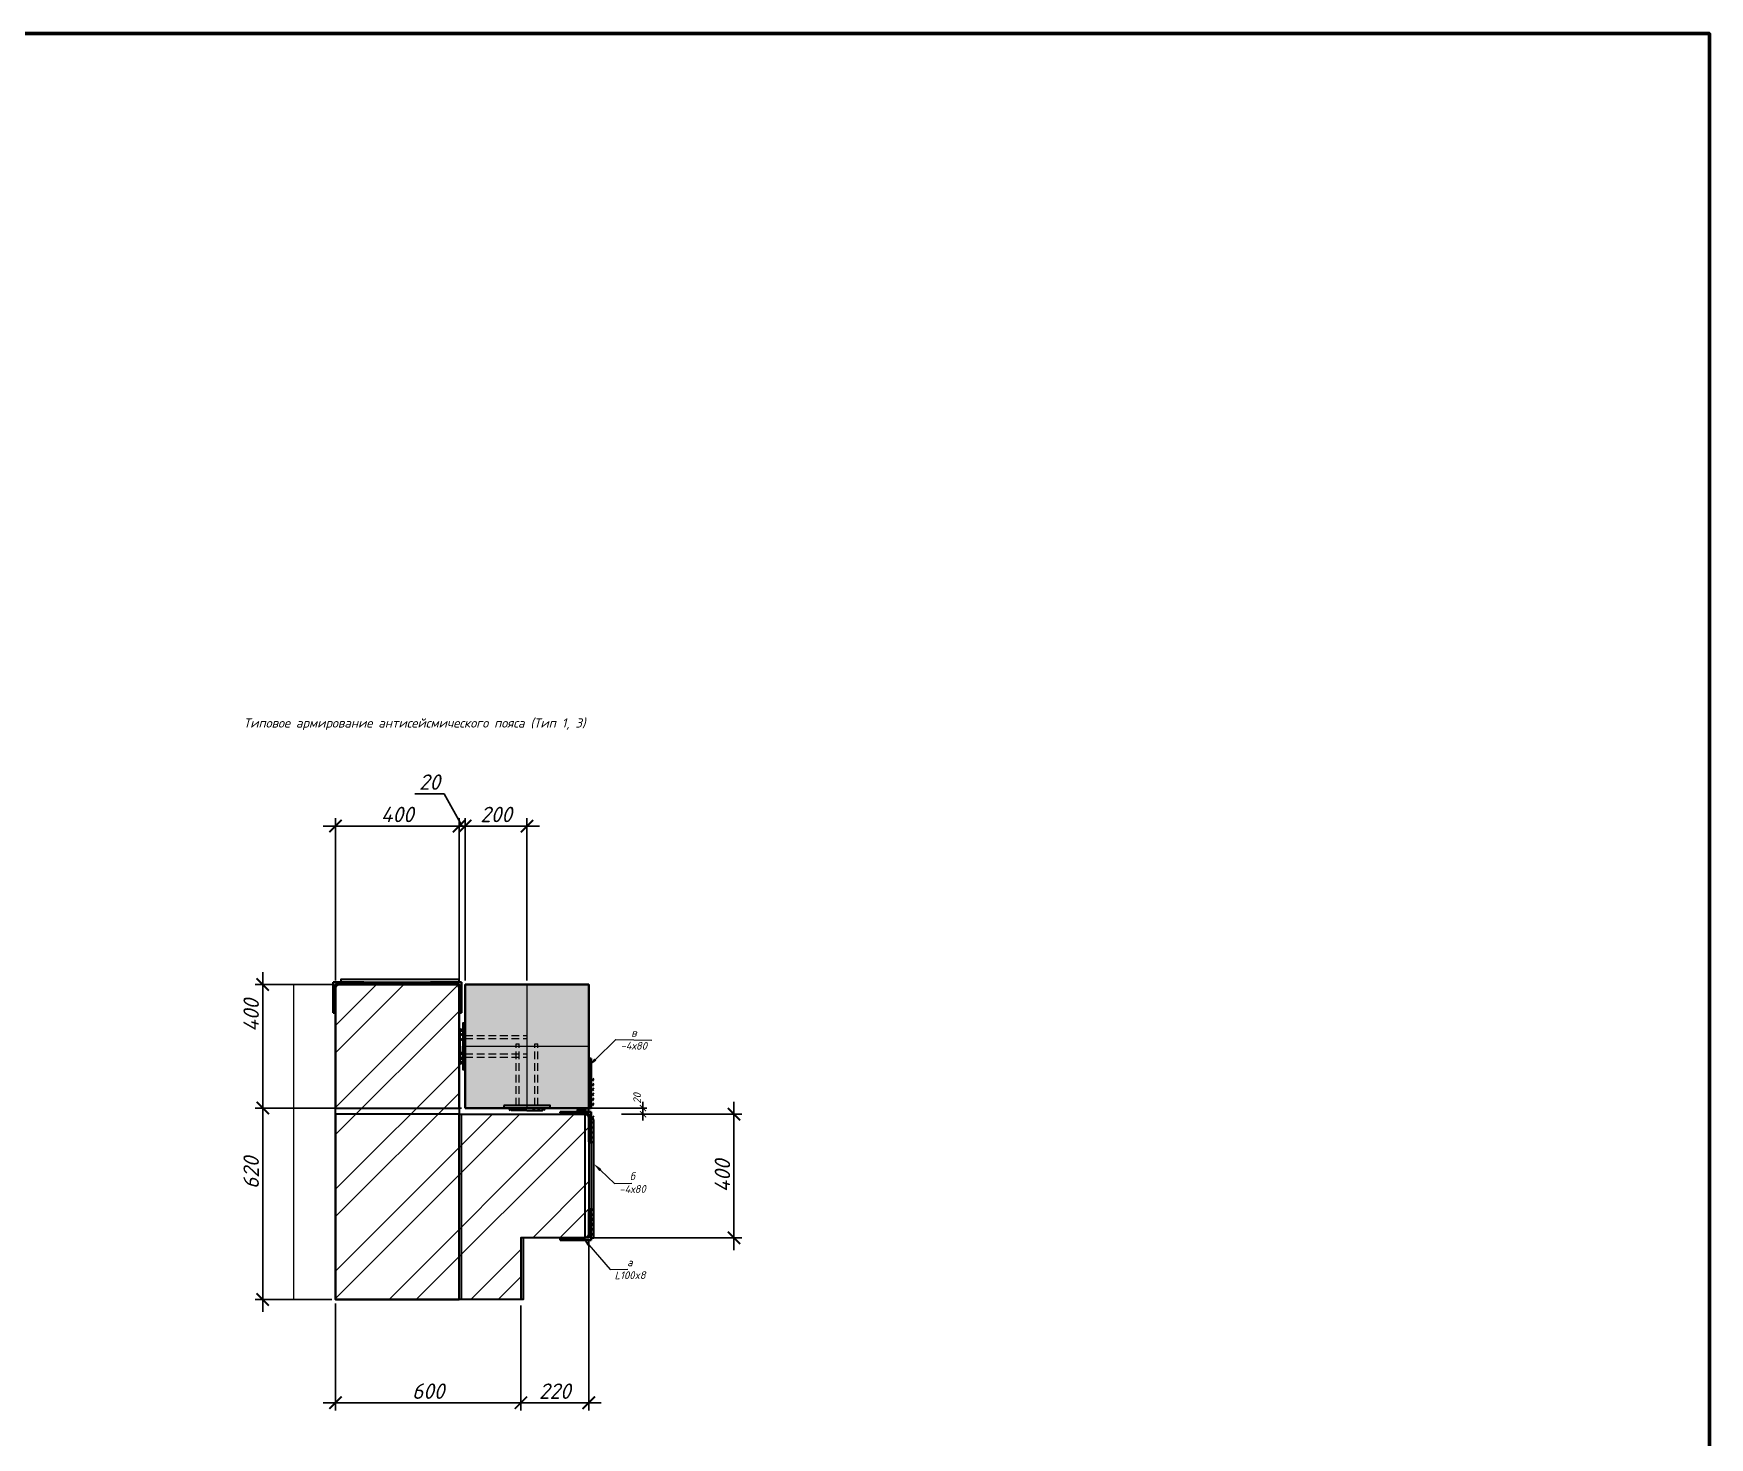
# Model space of a CAD drawing. Header units: millimetres. Extents: x -69292 to 68568, y 17750 to 120236.
# Drawn here: x 31063 to 36490, y 41297 to 45843 of the extents above; entities that cross this region are included whole.
import ezdxf
from ezdxf import colors
from ezdxf.entities.mleader import LeaderData, LeaderLine
from ezdxf.math import Vec2, Vec3

# ---------------------------------------------------------------- set-up
doc = ezdxf.new("R2010")
doc.units = ezdxf.units.MM
doc.header["$PDMODE"] = 3
doc.linetypes.add('DASHED2', pattern=[0.375, 0.25, -0.125])
doc.layers.get('0').update_dxf_attribs({"lineweight": 5})
doc.layers.get('Defpoints').update_dxf_attribs({"lineweight": 0})
for name, color, linetype, lineweight in [('!!!Металл', 7, 'Continuous', 15), ('!!!Металл разрез', 7, 'Continuous', 35), ('#Cварка', 96, 'Continuous', 30), ('#Выноски', 7, 'Continuous', 15), ('#Газобетон вид', 150, 'Continuous', 18), ('#Границы штриховок', 7, 'Continuous', 20), ('#стены наруж', 12, 'Continuous', 35), ('k_ Размеры', 7, 'Continuous', 15), ('колонны_Ном._пера__94', 252, 'Continuous', 5), ('колонны_Ном._пера__99', 7, 'Continuous', 40)]:
    doc.layers.add(name, color=color, linetype=linetype, lineweight=lineweight)
doc.layers.add('#Hatch', color=7, linetype='Continuous', lineweight=5, true_color=0x525252)
doc.styles.add('STEP PR', font='isocpeui.ttf')
doc.dimstyles.new('SPDS', dxfattribs={"dimscale": 10, "dimtxt": 2.5, "dimasz": 2, "dimexe": 1.25, "dimexo": 0.625, "dimtad": 1, "dimdec": 0, "dimrnd": 0.001, "dimtxsty": 'STEP PR', "dimblk": 'ARCHTICK', "dimcen": 2.5, "dimdle": 2, "dimclrd": 256, "dimclre": 256, "dimclrt": 7, "dimadec": 0, "dimazin": 2, "dimtfac": 0.75, "dimtdec": 0, "dimtmove": 1, "dimatfit": 3, "dimfxl": 1, "dimtolj": 1, "dimarcsym": 1})

# ---------------------------------------------------------------- blocks, each defined once
blk = doc.blocks.new('_ArchTick')
at = {"color": 0, "linetype": 'ByBlock', "const_width": 0.15}
blk.add_lwpolyline([(-0.5, -0.5), (0.5, 0.5)], dxfattribs=at)
blk = doc.blocks.new('*D499')
at = {"layer": 'Defpoints', "color": 0, "transparency": 16777216}
for p in [(32041.1, 41743.7), (32641.4, 41736.2), (32641.4, 41409.3)]:
    blk.add_point(p, dxfattribs=at)
at = {"layer": 'k_ Размеры', "lineweight": -2, "transparency": 16777216}
for p, q in [((32041.1, 41731.2), (32041.1, 41384.3)), ((32641.4, 41723.7), (32641.4, 41384.3)), ((32001.1, 41409.3), (32681.4, 41409.3))]:
    blk.add_line(p, q, dxfattribs=at)
at = {"layer": 'k_ Размеры', "lineweight": -2, "transparency": 16777216, "xscale": 40, "yscale": 40, "zscale": 40, "rotation": 180}
blk.add_blockref('_ArchTick', (32041.1, 41409.3), dxfattribs=at)
at = {"layer": 'k_ Размеры', "lineweight": -2, "transparency": 16777216, "xscale": 40, "yscale": 40, "zscale": 40}
blk.add_blockref('_ArchTick', (32641.4, 41409.3), dxfattribs=at)
at = {"layer": 'k_ Размеры', "color": 7, "transparency": 16777216, "insert": (32341.2, 41446.8), "char_height": 50, "attachment_point": 5, "style": 'STEP PR'}
blk.add_mtext('\\A1;600', dxfattribs=at)
blk = doc.blocks.new('*D500')
at = {"layer": 'Defpoints', "color": 0, "transparency": 16777216}
for p in [(32861.1, 41943.7), (32641.4, 41499.7), (32861.1, 41409.3)]:
    blk.add_point(p, dxfattribs=at)
at = {"layer": 'k_ Размеры', "lineweight": -2, "transparency": 16777216}
for p, q in [((32861.1, 41931.2), (32861.1, 41384.3)), ((32641.4, 41487.2), (32641.4, 41384.3)), ((32601.4, 41409.3), (32901.1, 41409.3))]:
    blk.add_line(p, q, dxfattribs=at)
at = {"layer": 'k_ Размеры', "lineweight": -2, "transparency": 16777216, "xscale": 40, "yscale": 40, "zscale": 40, "rotation": 180}
blk.add_blockref('_ArchTick', (32641.4, 41409.3), dxfattribs=at)
at = {"layer": 'k_ Размеры', "lineweight": -2, "transparency": 16777216, "xscale": 40, "yscale": 40, "zscale": 40}
blk.add_blockref('_ArchTick', (32861.1, 41409.3), dxfattribs=at)
at = {"layer": 'k_ Размеры', "color": 7, "transparency": 16777216, "insert": (32751.2, 41446.8), "char_height": 50, "attachment_point": 5, "style": 'STEP PR'}
blk.add_mtext('\\A1;220', dxfattribs=at)
blk = doc.blocks.new('*D505')
at = {"layer": 'Defpoints', "color": 0, "transparency": 16777216}
for p in [(32041.1, 42763.7), (31805.4, 42363.7), (32011.4, 42363.7)]:
    blk.add_point(p, dxfattribs=at)
at = {"layer": 'k_ Размеры', "lineweight": -2, "transparency": 16777216}
for p, q in [((31805.4, 42803.7), (31805.4, 42323.7)), ((32028.6, 42763.7), (31780.4, 42763.7)), ((31998.9, 42363.7), (31780.4, 42363.7))]:
    blk.add_line(p, q, dxfattribs=at)
at = {"layer": 'k_ Размеры', "lineweight": -2, "transparency": 16777216, "xscale": 40, "yscale": 40, "zscale": 40}
for p, rotation in [((31805.4, 42763.7), 90), ((31805.4, 42363.7), 270)]:
    blk.add_blockref('_ArchTick', p, dxfattribs=dict(at, rotation=rotation))
at = {"layer": 'k_ Размеры', "color": 7, "transparency": 16777216, "insert": (31767.9, 42663.7), "char_height": 50, "attachment_point": 5, "rotation": 90, "style": 'STEP PR'}
blk.add_mtext('\\A1;400', dxfattribs=at)
blk = doc.blocks.new('*D506')
at = {"layer": 'Defpoints', "color": 0, "transparency": 16777216}
for p in [(32461.1, 42363.7), (31805.4, 41743.7), (32041.1, 41743.7)]:
    blk.add_point(p, dxfattribs=at)
at = {"layer": 'k_ Размеры', "lineweight": -2, "transparency": 16777216}
for p, q in [((31805.4, 42403.7), (31805.4, 41703.7)), ((32448.6, 42363.7), (31780.4, 42363.7)), ((32028.6, 41743.7), (31780.4, 41743.7))]:
    blk.add_line(p, q, dxfattribs=at)
at = {"layer": 'k_ Размеры', "lineweight": -2, "transparency": 16777216, "xscale": 40, "yscale": 40, "zscale": 40}
for p, rotation in [((31805.4, 42363.7), 90), ((31805.4, 41743.7), 270)]:
    blk.add_blockref('_ArchTick', p, dxfattribs=dict(at, rotation=rotation))
at = {"layer": 'k_ Размеры', "color": 7, "transparency": 16777216, "insert": (31767.9, 42153.7), "char_height": 50, "attachment_point": 5, "rotation": 90, "style": 'STEP PR'}
blk.add_mtext('\\A1;620', dxfattribs=at)
blk = doc.blocks.new('*D501')
at = {"layer": 'Defpoints', "color": 0, "transparency": 16777216}
for p in [(32441.1, 43276.9), (32441.1, 42763.7), (32461.1, 42763.7)]:
    blk.add_point(p, dxfattribs=at)
at = {"layer": 'k_ Размеры', "lineweight": -2, "transparency": 16777216}
for p, q in [((32393, 43381.7), (32298, 43381.7)), ((32451.1, 43276.9), (32393, 43381.7)), ((32441.1, 43276.9), (32401.1, 43276.9)), ((32441.1, 42776.2), (32441.1, 43301.9)), ((32461.1, 43276.9), (32441.1, 43276.9)), ((32461.1, 43276.9), (32441.1, 43276.9)), ((32461.1, 42776.2), (32461.1, 43301.9)), ((32461.1, 43276.9), (32501.1, 43276.9))]:
    blk.add_line(p, q, dxfattribs=at)
at = {"layer": 'k_ Размеры', "lineweight": -2, "transparency": 16777216, "xscale": 40, "yscale": 40, "zscale": 40}
blk.add_blockref('_ArchTick', (32441.1, 43276.9), dxfattribs=at)
at = {"layer": 'k_ Размеры', "lineweight": -2, "transparency": 16777216, "xscale": 40, "yscale": 40, "zscale": 40, "rotation": 180}
blk.add_blockref('_ArchTick', (32461.1, 43276.9), dxfattribs=at)
at = {"layer": 'k_ Размеры', "color": 7, "transparency": 16777216, "insert": (32345.5, 43419.2), "char_height": 50, "attachment_point": 5, "style": 'STEP PR'}
blk.add_mtext('\\A1;20', dxfattribs=at)
blk = doc.blocks.new('*D507')
at = {"layer": 'Defpoints', "color": 0, "transparency": 16777216}
for p in [(32041.1, 43276.9), (32041.1, 42763.7), (32441.1, 42763.7)]:
    blk.add_point(p, dxfattribs=at)
at = {"layer": 'k_ Размеры', "lineweight": -2, "transparency": 16777216}
for p, q in [((32481.1, 43276.9), (32001.1, 43276.9)), ((32041.1, 42776.2), (32041.1, 43301.9)), ((32441.1, 42776.2), (32441.1, 43301.9))]:
    blk.add_line(p, q, dxfattribs=at)
at = {"layer": 'k_ Размеры', "lineweight": -2, "transparency": 16777216, "xscale": 40, "yscale": 40, "zscale": 40, "rotation": 180}
blk.add_blockref('_ArchTick', (32041.1, 43276.9), dxfattribs=at)
at = {"layer": 'k_ Размеры', "lineweight": -2, "transparency": 16777216, "xscale": 40, "yscale": 40, "zscale": 40}
blk.add_blockref('_ArchTick', (32441.1, 43276.9), dxfattribs=at)
at = {"layer": 'k_ Размеры', "color": 7, "transparency": 16777216, "insert": (32241.1, 43314.4), "char_height": 50, "attachment_point": 5, "style": 'STEP PR'}
blk.add_mtext('\\A1;400', dxfattribs=at)
blk = doc.blocks.new('*D502')
at = {"layer": 'Defpoints', "color": 0, "transparency": 16777216}
for p in [(32661.1, 43276.9), (32461.1, 42763.7), (32661.1, 42763.7)]:
    blk.add_point(p, dxfattribs=at)
at = {"layer": 'k_ Размеры', "lineweight": -2, "transparency": 16777216}
for p, q in [((32421.1, 43276.9), (32701.1, 43276.9)), ((32461.1, 42776.2), (32461.1, 43301.9)), ((32661.1, 42776.2), (32661.1, 43301.9))]:
    blk.add_line(p, q, dxfattribs=at)
at = {"layer": 'k_ Размеры', "lineweight": -2, "transparency": 16777216, "xscale": 40, "yscale": 40, "zscale": 40, "rotation": 180}
blk.add_blockref('_ArchTick', (32461.1, 43276.9), dxfattribs=at)
at = {"layer": 'k_ Размеры', "lineweight": -2, "transparency": 16777216, "xscale": 40, "yscale": 40, "zscale": 40}
blk.add_blockref('_ArchTick', (32661.1, 43276.9), dxfattribs=at)
at = {"layer": 'k_ Размеры', "color": 7, "transparency": 16777216, "insert": (32561.1, 43314.4), "char_height": 50, "attachment_point": 5, "style": 'STEP PR'}
blk.add_mtext('\\A1;200', dxfattribs=at)
blk = doc.blocks.new('*D503')
at = {"layer": 'Defpoints', "color": 0, "transparency": 16777216}
for p in [(32961.1, 42343.7), (32861.1, 41943.7), (33331.5, 41943.7)]:
    blk.add_point(p, dxfattribs=at)
at = {"layer": 'k_ Размеры', "lineweight": -2, "transparency": 16777216}
for p, q in [((32973.6, 42343.7), (33356.5, 42343.7)), ((33331.5, 42383.7), (33331.5, 41903.7)), ((32873.6, 41943.7), (33356.5, 41943.7))]:
    blk.add_line(p, q, dxfattribs=at)
at = {"layer": 'k_ Размеры', "lineweight": -2, "transparency": 16777216, "xscale": 40, "yscale": 40, "zscale": 40}
for p, rotation in [((33331.5, 42343.7), 90), ((33331.5, 41943.7), 270)]:
    blk.add_blockref('_ArchTick', p, dxfattribs=dict(at, rotation=rotation))
at = {"layer": 'k_ Размеры', "color": 7, "transparency": 16777216, "insert": (33294, 42143.7), "char_height": 50, "attachment_point": 5, "rotation": 90, "style": 'STEP PR'}
blk.add_mtext('\\A1;400', dxfattribs=at)
blk = doc.blocks.new('*D504')
at = {"layer": 'Defpoints', "color": 0, "transparency": 16777216}
for p in [(32861.1, 42363.7), (32961.1, 42343.7), (33036.8, 42363.7)]:
    blk.add_point(p, dxfattribs=at)
at = {"layer": 'k_ Размеры', "lineweight": -2, "transparency": 16777216}
for p, q in [((32867.3, 42363.7), (33049.3, 42363.7)), ((32967.3, 42343.7), (33049.3, 42343.7)), ((33036.8, 42323.7), (33036.8, 42383.7))]:
    blk.add_line(p, q, dxfattribs=at)
at = {"layer": 'k_ Размеры', "lineweight": -2, "transparency": 16777216, "xscale": 20, "yscale": 20, "zscale": 20}
for p, rotation in [((33036.8, 42363.7), 90), ((33036.8, 42343.7), 270)]:
    blk.add_blockref('_ArchTick', p, dxfattribs=dict(at, rotation=rotation))
at = {"layer": 'k_ Размеры', "color": 7, "transparency": 16777216, "insert": (33018, 42395), "char_height": 25, "attachment_point": 5, "rotation": 90, "style": 'STEP PR'}
blk.add_mtext('\\A1;20', dxfattribs=at)
blk = doc.blocks.new('*U310')
at = {"color": 0, "linetype": 'ByBlock', "lineweight": -2}
for p, q in [((-8, 20), (-8, 96)), ((0, 100), (-4, 100)), ((0, 0), (0, 100)), ((-100, 0), (-100, 4)), ((-100, 0), (0, 0)), ((-96, 8), (-20, 8))]:
    blk.add_line(p, q, dxfattribs=at)
for centre, radius, start, end in [((-4, 96), 3.99, 89.9248, 180.0752), ((-96, 4), 4, 90, 180), ((-20, 20), 12, 270, 0)]:
    blk.add_arc(centre, radius, start, end, dxfattribs=at)
blk = doc.blocks.new('*U311')
for p, q in [((-0.5, 0.5), (0.5, -0.5)), ((0.5, 0.5), (-0.5, -0.5)), ((1.5, 0.5), (2.5, -0.5)), ((2.5, 0.5), (1.5, -0.5)), ((3.5, 0.5), (4.5, -0.5)), ((4.5, 0.5), (3.5, -0.5)), ((5.5, 0.5), (6.5, -0.5)), ((6.5, 0.5), (5.5, -0.5)), ((7.5, 0.5), (8.5, -0.5)), ((8.5, 0.5), (7.5, -0.5)), ((9.5, 0.5), (10.5, -0.5)), ((10.5, 0.5), (9.5, -0.5))]:
    blk.add_line(p, q)
blk = doc.blocks.new('*U69')
for p, q in [((-0.5, 0.5), (0.5, -0.5)), ((0.5, 0.5), (-0.5, -0.5)), ((1.5, 0.5), (2.5, -0.5)), ((2.5, 0.5), (1.5, -0.5)), ((3.5, 0.5), (4.5, -0.5)), ((4.5, 0.5), (3.5, -0.5))]:
    blk.add_line(p, q)

msp = doc.modelspace()

# ---------------------------------------------------------------- hatches: boundary and pattern name
at = {"layer": '#Hatch'}
h = msp.add_hatch(dxfattribs=at)
h.set_pattern_fill('ANSI32', color=256, scale=500)
h.set_pattern_definition([(45, (77932.38, -14891.98), (-132.5825, 132.5825), []), (45, (78020.77, -14891.98), (-132.5825, 132.5825), [])])
h.paths.add_polyline_path([(32641.4, 41943.7), (32861.1, 41943.7), (32861.1, 42343.7), (32661.4, 42343.7)])
h.paths.add_polyline_path([(32441.1, 42343.7), (32441.1, 42563.7), (32041.1, 42563.7), (32041.1, 41943.7), (32041.1, 41743.7), (32641.4, 41743.7), (32641.4, 41943.7), (32661.4, 42343.7)])
h.paths.add_polyline_path([(32441.1, 42563.7), (32441.1, 42763.7), (32041.1, 42763.7), (32041.1, 42563.7)])
h = msp.add_hatch(color=254, dxfattribs=at)
h.dxf.hatch_style = 1
h.set_gradient(color1=(214, 214, 214), name='CYLINDER')
h.paths.add_polyline_path([(32461.1, 42363.7), (32861.1, 42363.7), (32861.1, 42763.7), (32461.1, 42763.7)])
h = msp.add_hatch(dxfattribs=at)
h.set_pattern_fill('ANSI37', color=256, scale=0.5)
h.set_pattern_definition([(45, (13483.166, 10030.9967), (-1.122532015, 1.122532015), []), (135, (13483.166, 10030.9967), (-1.122532015, -1.122532015), [])])
edge = h.paths.add_edge_path()
edge.add_ellipse((32837.6, 42353.7), major_axis=(-14.6, 0), ratio=0.686145, start_angle=0, end_angle=360)
h = msp.add_hatch(dxfattribs=at)
h.set_pattern_fill('AR-SAND', color=256, scale=0.05)
h.set_pattern_definition([(37.5, (13479.8794, 10030.9967), (-0.08000156, 2.44706619), [0, -1.9304, 0, -2.159, 0, -2.06375]), (7.5, (13479.8794, 10030.9967), (2.24761642, 3.5841255), [0, -1.0414, 0, -1.7399, 0, -0.66675]), (327.5, (13478.3173, 10030.9967), (3.95496185, 0.00718592), [0, -0.635, 0, -2.286, 0, -2.9845]), (317.5, (13478.3173, 10030.9967), (3.81778226, 1.11464662), [0, -0.3175, 0, -1.4986, 0, -1.7145])])
edge = h.paths.add_edge_path()
edge.add_ellipse((32837.6, 42353.7), major_axis=(-14.6, 0), ratio=0.686145, start_angle=90, end_angle=270, ccw=False)
edge.add_line((32837.6, 42343.7), (32861.1, 42343.7))
edge.add_line((32861.1, 42343.7), (32861.1, 42363.7))
edge.add_line((32861.1, 42363.7), (32837.6, 42363.7))

# ---------------------------------------------------------------- linework, layer by layer
at = {"layer": '!!!Металл разрез'}
for points in [[(32441.1, 42771.7), (32441.1, 42779.7), (32058.1, 42779.7), (32058.1, 42771.7)], [(32461.1, 42638.7), (32453.1, 42638.7), (32453.1, 42488.7), (32461.1, 42488.7)], [(32586.1, 42371.7), (32586.1, 42363.7), (32736.1, 42363.7), (32736.1, 42371.7)], [(32877.1, 42326.3), (32869.1, 42326.3), (32869.1, 41943.7), (32877.1, 41943.7)]]:
    msp.add_lwpolyline(points, close=True, dxfattribs=at)
for points in [[(32445.1, 42563.7), (32445.1, 42613.7), (32453.1, 42613.7)], [(32445.1, 42563.7), (32445.1, 42513.7), (32453.1, 42513.7)], [(32661.1, 42355.7), (32611.1, 42355.7), (32611.1, 42363.7)], [(32661.1, 42355.7), (32711.1, 42355.7), (32711.1, 42363.7)]]:
    msp.add_lwpolyline(points, dxfattribs=at)
at = {"layer": '!!!Металл разрез', "lineweight": 40}
msp.add_lwpolyline([(32869.1, 42523.7), (32861.1, 42523.7), (32861.1, 42363.7), (32869.1, 42363.7)], close=True, dxfattribs=at)
at = {"layer": '#Hatch', "color": 254}
msp.add_lwpolyline([(32461.1, 42563.7), (32861.1, 42563.7)], dxfattribs=at)
at = {"layer": '#Газобетон вид', "color": 6, "lineweight": 30}
msp.add_lwpolyline([(32041.1, 42763.7), (32041.1, 42363.7), (32441.1, 42363.7), (32441.1, 42763.7)], close=True, dxfattribs=at)
at = {"layer": '#Газобетон вид', "lineweight": 30}
for points in [[(32041.1, 42343.7), (32041.1, 41743.7), (32441.1, 41743.7), (32441.1, 42343.7)], [(32448.8, 42343.7), (32848.8, 42343.7), (32848.8, 41943.7), (32648.8, 41943.7), (32648.8, 41743.7), (32448.8, 41743.7)]]:
    msp.add_lwpolyline(points, close=True, dxfattribs=at)
at = {"layer": '#Границы штриховок'}
msp.add_lwpolyline([(32861.1, 42363.7), (32861.1, 42343.7)], dxfattribs=at)
msp.add_ellipse((32837.6, 42353.7), major_axis=(-14.6, 0), ratio=0.686145, start_param=-1.570796, end_param=4.712389, dxfattribs=at)
at = {"layer": '#стены наруж'}
msp.add_lwpolyline([(32441.1, 42763.7), (32441.1, 42343.7), (32861.1, 42343.7), (32861.1, 41943.7), (32641.4, 41943.7), (32641.4, 41743.7), (32041.1, 41743.7), (32041.1, 41943.7), (32041.1, 42763.7), (32441.1, 42763.7)], dxfattribs=at)
for points in [[(32453.1, 42638.7), (32461.1, 42638.7)], [(32626.1, 42571.7), (32636.1, 42571.7)], [(32661.1, 42598.7), (32661.1, 42588.7)], [(32686.1, 42571.7), (32696.1, 42571.7)], [(32661.1, 42538.7), (32661.1, 42528.7)], [(32453.1, 42488.7), (32461.1, 42488.7)], [(32586.1, 42363.7), (32586.1, 42371.7)], [(32736.1, 42363.7), (32736.1, 42371.7)], [(32861.1, 42363.7), (32861.1, 42343.7)]]:
    msp.add_lwpolyline(points)
at = {"linetype": 'DASHED2', "ltscale": 100}
for points in [[(32461.1, 42598.7), (32661.1, 42598.7)], [(32461.1, 42588.7), (32661.1, 42588.7)], [(32626.1, 42371.7), (32626.1, 42571.7)], [(32636.1, 42371.7), (32636.1, 42571.7)], [(32686.1, 42371.7), (32686.1, 42571.7)], [(32696.1, 42371.7), (32696.1, 42571.7)], [(32461.1, 42538.7), (32661.1, 42538.7)], [(32461.1, 42528.7), (32661.1, 42528.7)]]:
    msp.add_lwpolyline(points, dxfattribs=at)
at = {"layer": 'Defpoints'}
msp.add_lwpolyline([(31904.5, 42763.7), (31904.5, 41743.7)], dxfattribs=at)
at = {"layer": 'колонны_Ном._пера__94', "color": 253, "lineweight": 5, "true_color": 0xa3a3a3}
msp.add_lwpolyline([(32661.1, 42763.7), (32661.1, 42363.7)], dxfattribs=at)
at = {"layer": 'колонны_Ном._пера__99', "linetype": 'Continuous', "flags": 128}
msp.add_lwpolyline([(32461.1, 42363.7), (32861.1, 42363.7), (32861.1, 42763.7), (32461.1, 42763.7)], close=True, dxfattribs=at)

# ---------------------------------------------------------------- block references
at = {"layer": '!!!Металл', "lineweight": 40, "rotation": 180}
msp.add_blockref('*U310', (32033.1, 42771.7), dxfattribs=at)
at = {"layer": '!!!Металл', "lineweight": 40, "xscale": -1, "rotation": 180}
for p in [(32449.1, 42771.7), (32869.1, 42351.7)]:
    msp.add_blockref('*U310', p, dxfattribs=at)
at = {"layer": '!!!Металл', "lineweight": 40}
msp.add_blockref('*U310', (32869.1, 41935.7), dxfattribs=at)
at = {"layer": '#Cварка', "yscale": -8, "zscale": -8}
for name, p, xscale, rotation in [('*U69', (32449.1, 42617.1), 8, 270), ('*U69', (32449.3, 42509.3), -8, 270), ('*U311', (32873.1, 42375.7), 8, 90), ('*U311', (32873.1, 42253.1), 8, 90), ('*U311', (32872.9, 41954.7), 8, 90)]:
    msp.add_blockref(name, p, dxfattribs=dict(at, xscale=xscale, rotation=rotation))
for p, xscale in [((32607.6, 42359.7), 8), ((32715.5, 42359.9), -8)]:
    msp.add_blockref('*U69', p, dxfattribs=dict(at, xscale=xscale))

# ---------------------------------------------------------------- texts
at = {"layer": '#Выноски', "insert": (32296.9, 43625.7), "char_height": 30, "width": 1945.664, "attachment_point": 2, "style": 'STEP PR', "bg_fill": 2}
msp.add_mtext('Типовое армирование антисейсмического пояса (Тип 1, 3)', dxfattribs=at)

# ---------------------------------------------------------------- dimensions: what is measured, and where the dimension line sits
at = {"layer": 'k_ Размеры'}
for base, p1, p2, picture, middle in [((32441.1, 43276.9), (32461.1, 42763.7), (32441.1, 42763.7), '*D501', (32380.5, 43381.7)), ((32041.1, 43276.9), (32441.1, 42763.7), (32041.1, 42763.7), '*D507', (32241.1, 43276.9)), ((32641.4, 41409.3), (32041.1, 41743.7), (32641.4, 41736.2), '*D499', (32341.2, 41409.3))]:
    dim = msp.add_linear_dim(base=base, p1=p1, p2=p2, dimstyle='SPDS', override={"dimscale": 20}, dxfattribs=at)
    dim.commit()
    dim.dimension.update_dxf_attribs({"geometry": picture, "text_midpoint": middle, "dimtype": 160})
for base, p1, p2, picture, middle in [((32661.1, 43276.9), (32461.1, 42763.7), (32661.1, 42763.7), '*D502', (32561.1, 43314.4)), ((32861.1, 41409.3), (32641.4, 41499.7), (32861.1, 41943.7), '*D500', (32751.2, 41446.8))]:
    dim = msp.add_linear_dim(base=base, p1=p1, p2=p2, dimstyle='SPDS', override={"dimscale": 20}, dxfattribs=at)
    dim.commit()
    dim.dimension.update_dxf_attribs({"geometry": picture, "text_midpoint": middle})
for base, p1, p2, picture, middle in [((31805.4, 42363.7), (32041.1, 42763.7), (32011.4, 42363.7), '*D505', (31805.4, 42663.7)), ((31805.4, 41743.7), (32461.1, 42363.7), (32041.1, 41743.7), '*D506', (31805.4, 42153.7))]:
    dim = msp.add_linear_dim(base=base, p1=p1, p2=p2, angle=90, dimstyle='SPDS', override={"dimscale": 20}, dxfattribs=at)
    dim.commit()
    dim.dimension.update_dxf_attribs({"geometry": picture, "text_midpoint": middle, "dimtype": 160})
dim = msp.add_linear_dim(base=(33036.8, 42363.7), p1=(32961.1, 42343.7), p2=(32861.1, 42363.7), angle=270, dimstyle='SPDS', dxfattribs=at)
dim.commit()
dim.dimension.update_dxf_attribs({"geometry": '*D504', "text_midpoint": (33036.8, 42395), "dimtype": 160})
dim = msp.add_linear_dim(base=(33331.5, 41943.7), p1=(32961.1, 42343.7), p2=(32861.1, 41943.7), angle=270, dimstyle='SPDS', override={"dimscale": 20}, dxfattribs=at)
dim.commit()
dim.dimension.update_dxf_attribs({"geometry": '*D503', "text_midpoint": (33294, 42143.7)})

# ---------------------------------------------------------------- leaders
at = {"layer": '#Выноски'}
ml = msp.add_multileader_mtext('Standard', dxfattribs=at)
ml.set_content('{\\H0.83333x;в\\P-4х80}', color=256, style='STEP PR')
ml.set_leader_properties(color=256, linetype='ByLayer', lineweight=-1)
ml.build(insert=Vec2(0, 0))
ml.multileader.update_dxf_attribs({"text_left_attachment_type": 6, "text_right_attachment_type": 6, "dogleg_length": 0, "arrow_head_size": 30, "scale": 0.1})
ctx = ml.context
ctx.base_point, ctx.scale, ctx.char_height, ctx.arrow_head_size, ctx.landing_gap_size, ctx.plane_origin, ctx.plane_x_axis, ctx.plane_y_axis = Vec3(32948.7, 42585.3), 0.1, 30, 30, 12.5, Vec3(35043.2, 42956.1), Vec3(0.999932, -0.011633), Vec3(0.011633, 0.999932)
ctx.left_attachment, ctx.right_attachment, ctx.text_align_type = 6, 6, 1
notes = []
notes.append((ctx, [(0, (1, 1, 0), (32948.7, 42585.3), (0.999932, 0.011633), 0, [(1, [(32861, 42499.9)], 0, [])])]))
ctx.mtext.insert, ctx.mtext.text_direction, ctx.mtext.rotation, ctx.mtext.defined_height, ctx.mtext.alignment, ctx.mtext.flow_direction = Vec3(33007.6, 42619.7), Vec3(0.999932, -0.011633), 6.271552, 70, 2, 5
ml = msp.add_multileader_mtext('Standard', dxfattribs=at)
ml.set_content('{\\H0.83333x;б\\P-4х80}', color=256, style='STEP PR')
ml.set_leader_properties(color=256, linetype='ByLayer', lineweight=-1)
ml.build(insert=Vec2(0, 0))
ml.multileader.update_dxf_attribs({"text_left_attachment_type": 6, "text_right_attachment_type": 6, "dogleg_length": 0, "arrow_head_size": 30, "scale": 0.1})
ctx = ml.context
ctx.base_point, ctx.scale, ctx.char_height, ctx.arrow_head_size, ctx.landing_gap_size, ctx.plane_origin, ctx.plane_x_axis, ctx.plane_y_axis = Vec3(32944.1, 42119.7), 0.1, 30, 30, 12.5, Vec3(30961.1, 42515.6), Vec3(0.999933, 0.011559), Vec3(-0.011559, 0.999933)
ctx.left_attachment, ctx.right_attachment, ctx.text_align_type = 6, 6, 1
notes.append((ctx, [(0, (1, 1, 0), (32944.1, 42119.7), (0.999932, -0.011633), 0, [(1, [(32877.1, 42183.2)], 0, [])])]))
ctx.mtext.insert, ctx.mtext.text_direction, ctx.mtext.rotation, ctx.mtext.width, ctx.mtext.defined_height, ctx.mtext.alignment, ctx.mtext.flow_direction = Vec3(33002.2, 42155.4), Vec3(0.999933, 0.011559), 0.011559, 440.245, 26.8, 2, 5
ml = msp.add_multileader_mtext('Standard', dxfattribs=at)
ml.set_content('{\\H0.83333x;а\\PL100x8}', color=256, style='STEP PR')
ml.set_leader_properties(color=256, linetype='ByLayer', lineweight=-1)
ml.build(insert=Vec2(0, 0))
ml.multileader.update_dxf_attribs({"text_left_attachment_type": 6, "text_right_attachment_type": 6, "dogleg_length": 0, "arrow_head_size": 30, "scale": 0.1})
ctx = ml.context
ctx.base_point, ctx.scale, ctx.char_height, ctx.arrow_head_size, ctx.landing_gap_size, ctx.plane_origin, ctx.plane_x_axis, ctx.plane_y_axis = Vec3(32930.4, 41840.7), 0.1, 30, 30, 12.5, Vec3(30947.4, 42251.6), Vec3(0.999932, 0.011633), Vec3(-0.011633, 0.999932)
ctx.left_attachment, ctx.right_attachment, ctx.text_align_type = 6, 6, 1
notes.append((ctx, [(0, (1, 1, 0), (32930.4, 41840.7), (0.999932, -0.011633), 0, [(1, [(32841.4, 41943.7)], 0, [])])]))
ctx.mtext.insert, ctx.mtext.text_direction, ctx.mtext.rotation, ctx.mtext.width, ctx.mtext.defined_height, ctx.mtext.alignment, ctx.mtext.flow_direction = Vec3(32994.2, 41876.4), Vec3(0.999932, 0.011633), 0.011633, 440.245, 26.8, 2, 5
for ctx, leaders in notes:
    for number, flags, end, landing, length, lines in leaders:
        leader = LeaderData()
        leader.index, (leader.has_last_leader_line, leader.has_dogleg_vector, leader.attachment_direction) = number, flags
        leader.last_leader_point, leader.dogleg_vector, leader.dogleg_length = Vec3(end), Vec3(landing), length
        for number, points, colour, breaks in lines:
            line = LeaderLine()
            line.index, line.vertices, line.color, line.breaks = number, Vec3.list(points), colors.encode_raw_color(colour), breaks
            leader.lines.append(line)
        ctx.leaders.append(leader)

# ---------------------------------------------------------------- next in the draw order: linework, layer by layer
at = {"layer": 'Defpoints', "color": 5, "lineweight": 60}
msp.add_lwpolyline([(25635.7, 45843.4), (36490.5, 45843.4), (36490.5, 37093.8), (25635.7, 37093.8)], close=True, dxfattribs=at)

doc.saveas('drawing.dxf')
